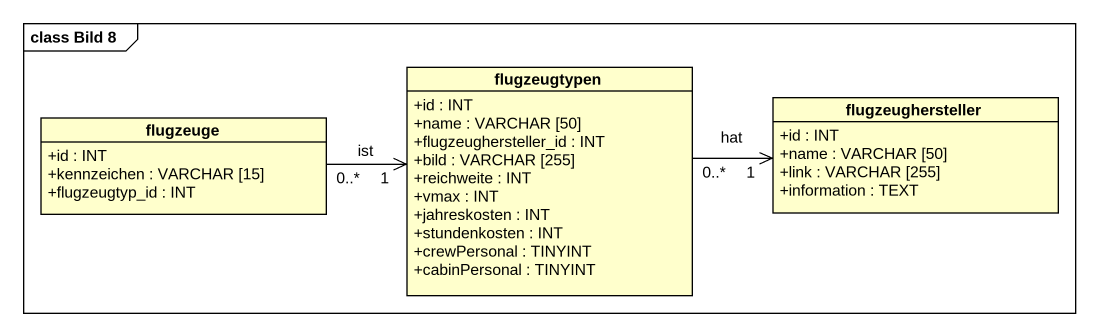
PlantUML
@startuml
mainframe class Bild 8
hide circle
hide empty members
skinparam classAttributeIconSize 0
class flugzeugtypen {
  +id : INT
  +name : VARCHAR [50]
  +flugzeughersteller_id : INT
  +bild : VARCHAR [255]
  +reichweite : INT
  +vmax : INT
  +jahreskosten : INT
  +stundenkosten : INT
  +crewPersonal : TINYINT
  +cabinPersonal : TINYINT
}
class flugzeuge {
  +id : INT
  +kennzeichen : VARCHAR [15]
  +flugzeugtyp_id : INT
}
class flugzeughersteller {
  +id : INT
  +name : VARCHAR [50]
  +link : VARCHAR [255]
  +information : TEXT
}
flugzeugtypen "0..*" -right-> "1" flugzeughersteller : hat
flugzeuge "0..*" -right-> "1" flugzeugtypen : ist
@enduml
